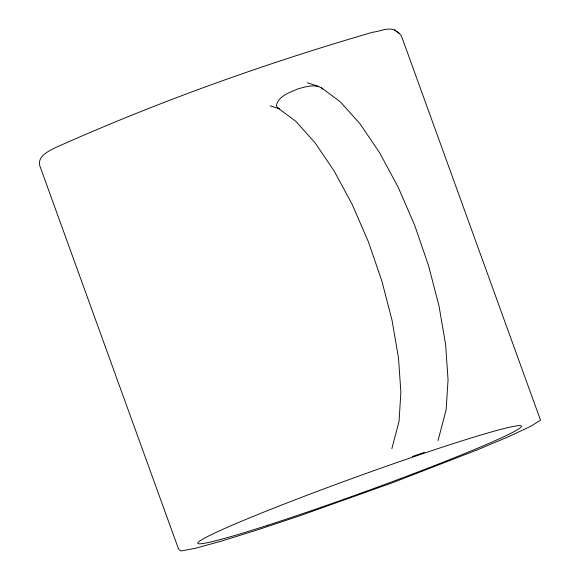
<?xml version="1.0" encoding="UTF-8"?>
<svg xmlns="http://www.w3.org/2000/svg" width="580" height="580" viewBox="0 0 580 580"><rect width="100%" height="100%" fill="white"/><g stroke="black" fill="none" stroke-linecap="round" stroke-linejoin="round"><path stroke-width="0.87" d="M391.863 448.695L399.054 421.305L400.882 392.268L398.518 358.114L392.08 320.45L381.879 281.068L368.394 241.831L352.256 204.588L334.232 171.107L315.187 142.97L296.003 121.51L277.602 107.742L276.356 105.719C278.146 96.004 289.877 92.459 297.837 88.928C305.348 86.862 314.193 83.875 321.567 87.841L340.453 101.964L360.129 123.982L379.675 152.852L398.163 187.202L414.722 225.417L428.555 265.676L439.024 306.08L445.628 344.723L448.05 379.762L446.179 409.552L438.009 440.655M424.335 452.407L412.308 456.511M307.226 82.737L318.826 86.492M270.186 105.799L279.495 108.815M394.741 30.116C387.578 27.028 379.878 31.552 372.599 32.241C264.69 63.64 158.354 101.601 55.753 147.523C48.343 151.112 35.822 157.093 40.404 167.424L178.625 549.253L181.032 551L195.605 548.23L221.357 541.133L256.527 530.185L298.722 516.149L392.385 482.748L477.26 449.877L509.022 436.472L530.598 426.351L540.524 420.21L402.302 38.374L401.229 35.735L399.453 33.502L394.741 30.116L399.453 33.502M277.602 107.742L278.973 108.416M321.567 87.841L322.4 89.189M267.692 525.262A172.122 8.41 -19.9 0 0 520.92 427.199A172.122 8.41 -19.9 0 0 290.109 501.736A172.122 8.41 -19.9 0 0 267.692 525.262"/></g></svg>
